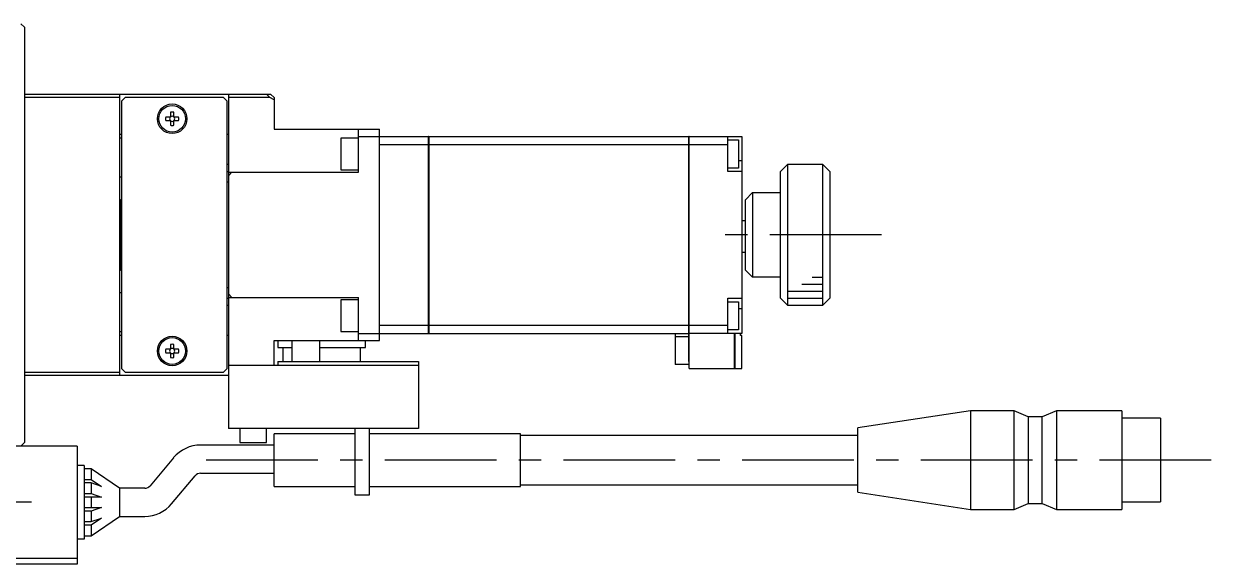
# Model space of a CAD drawing. Extents: x 0 to 790, y -8 to 458.
# Drawn here: x 621.2 to 790.1, y 281.2 to 358 of the extents above; entities that cross this region are included whole.
import ezdxf

# ---------------------------------------------------------------- set-up
doc = ezdxf.new("R2010")
doc.units = 0
doc.header["$LTSCALE"] = 0.5
doc.linetypes.add('CENTER', pattern=[50.8, 31.75, -6.35, 6.35, -6.35])
for name, color, linetype in [('MSM_CENTER', 1, 'CENTER'), ('MSM_CONTINUOUS', 7, 'CONTINUOUS'), ('MSM_NARROW', 5, 'CONTINUOUS')]:
    doc.layers.add(name, color=color, linetype=linetype)

msp = doc.modelspace()

# ---------------------------------------------------------------- linework, layer by layer
at = {"layer": 'MSM_CENTER'}
for p, q in [((743.19, 328), (718.72, 328)), ((790.05, 296), (644.87, 296)), ((622.33, 290), (616.33, 290))]:
    msp.add_line(p, q, dxfattribs=at)
at = {"layer": 'MSM_CONTINUOUS'}
for p, q in [((621.33, 357.5), (620.83, 358)), ((621.33, 357.5), (621.33, 298.5)), ((621.33, 348), (656.33, 348)), ((634.83, 348), (634.83, 308)), ((650.33, 348), (650.33, 300.5)), ((656.22, 347.5), (655.72, 348)), ((656.33, 348), (656.83, 347.5)), ((634.83, 347.5), (621.33, 347.5)), ((635.63, 347.5), (635.13, 347)), ((635.13, 347), (635.13, 309)), ((649.63, 347.5), (635.63, 347.5)), ((650.13, 347), (649.63, 347.5)), ((650.13, 309), (650.13, 347)), ((656.22, 347.5), (650.33, 347.5)), ((656.83, 347.19), (656.22, 347.5)), ((656.83, 347.5), (656.83, 343)), ((642.09, 344.74), (641.41, 344.74)), ((642.09, 345.42), (642.09, 344.74)), ((642.57, 344.74), (642.57, 345.42)), ((643.25, 344.74), (642.57, 344.74)), ((641.41, 344.26), (642.09, 344.26)), ((642.09, 344.26), (642.09, 343.58)), ((642.57, 343.58), (642.57, 344.26)), ((642.57, 344.26), (643.25, 344.26)), ((656.83, 343), (671.83, 343)), ((668.83, 336.9), (668.83, 343)), ((671.83, 313), (671.83, 343)), ((635.13, 342.25), (634.83, 342.25)), ((635.13, 341.75), (634.83, 341.75)), ((650.33, 342.25), (650.13, 342.25)), ((666.33, 341.75), (666.33, 337.25)), ((668.83, 341.75), (666.33, 341.75)), ((668.83, 342), (678.78, 342)), ((678.78, 314), (678.78, 342)), ((678.83, 341.99), (678.78, 341.99)), ((678.83, 342), (715.78, 342)), ((678.83, 342), (678.83, 314)), ((715.78, 310), (715.78, 342)), ((715.83, 341.99), (715.78, 341.99)), ((715.83, 309), (715.83, 342)), ((715.83, 342), (723.33, 342)), ((721.33, 337), (721.33, 342)), ((721.33, 341.5), (722.83, 341.5)), ((722.83, 341.5), (722.83, 337.5)), ((723.33, 342), (723.33, 314)), ((671.83, 340.85), (678.78, 340.85)), ((678.83, 340.84), (678.78, 340.84)), ((678.83, 340.85), (715.78, 340.85)), ((715.83, 340.84), (715.78, 340.84)), ((715.83, 340.85), (721.33, 340.85)), ((650.33, 338), (650.13, 338)), ((723.33, 338.5), (722.83, 338.5)), ((729.83, 338), (728.83, 337)), ((729.83, 338), (729.83, 318)), ((734.83, 338), (729.83, 338)), ((734.83, 318), (734.83, 338)), ((735.83, 337), (734.83, 338)), ((634.83, 336.25), (635.13, 336.25)), ((650.13, 337), (650.33, 337)), ((650.33, 336.4), (650.83, 336.9)), ((650.33, 336.9), (668.83, 336.9)), ((666.33, 337.25), (668.83, 337.25)), ((722.83, 337.5), (721.33, 337.5)), ((723.33, 337), (721.33, 337)), ((728.83, 319), (728.83, 337)), ((735.83, 337), (735.83, 319)), ((650.33, 335.5), (650.13, 335.5)), ((635.03, 333), (634.83, 332.8)), ((635.03, 333), (635.03, 323)), ((635.13, 333), (635.03, 333)), ((724.83, 334), (723.83, 333)), ((723.83, 323), (723.83, 333)), ((724.83, 334), (728.83, 334)), ((724.83, 334), (724.83, 322)), ((723.83, 330), (723.33, 330)), ((723.83, 325.5), (723.33, 325.5)), ((634.83, 323.2), (635.03, 323)), ((635.03, 323), (635.13, 323)), ((723.83, 323), (724.83, 322)), ((728.83, 322), (724.83, 322)), ((635.13, 319.75), (634.83, 319.75)), ((650.13, 320.5), (650.33, 320.5)), ((650.83, 319.1), (650.33, 319.6)), ((650.33, 319.1), (668.83, 319.1)), ((668.83, 313), (668.83, 319.1)), ((650.13, 319), (650.33, 319)), ((650.13, 318), (650.33, 318)), ((666.33, 318.75), (666.33, 314.25)), ((668.83, 318.75), (666.33, 318.75)), ((721.33, 319), (723.33, 319)), ((721.33, 314), (721.33, 319)), ((721.33, 318.5), (722.83, 318.5)), ((722.83, 318.5), (722.83, 314.5)), ((723.33, 317.5), (722.83, 317.5)), ((728.83, 319), (729.83, 318)), ((729.83, 318), (734.83, 318)), ((734.83, 318), (735.83, 319)), ((634.83, 314.25), (635.13, 314.25)), ((666.33, 314.25), (668.83, 314.25)), ((671.83, 315.15), (678.78, 315.15)), ((678.83, 315.16), (678.78, 315.16)), ((678.83, 314.01), (678.78, 314.01)), ((678.83, 315.15), (715.78, 315.15)), ((715.83, 315.16), (715.78, 315.16)), ((715.83, 314.01), (715.78, 314.01)), ((715.83, 315.15), (721.33, 315.15)), ((722.83, 314.5), (721.33, 314.5)), ((634.83, 313.75), (635.13, 313.75)), ((642.09, 312.42), (642.09, 311.74)), ((642.57, 311.74), (642.57, 312.42)), ((650.13, 313.75), (650.33, 313.75)), ((656.83, 309.5), (656.83, 313)), ((656.83, 313), (671.83, 313)), ((657.33, 313), (657.33, 312)), ((659.33, 313), (659.33, 310)), ((663.33, 310), (663.33, 313)), ((668.83, 314), (678.78, 314)), ((669.83, 312), (669.83, 313)), ((678.83, 314), (715.78, 314)), ((713.83, 314), (713.83, 309.6)), ((715.78, 313.5), (713.83, 313.5)), ((723.33, 314), (715.83, 314)), ((722.28, 309), (722.28, 314)), ((722.33, 314), (722.33, 309)), ((723.13, 313.7), (723.13, 314)), ((723.33, 313.7), (723.13, 313.7)), ((723.33, 309), (723.33, 313.7)), ((642.09, 311.74), (641.41, 311.74)), ((641.41, 311.26), (642.09, 311.26)), ((642.09, 311.26), (642.09, 310.58)), ((643.25, 311.74), (642.57, 311.74)), ((642.57, 310.58), (642.57, 311.26)), ((642.57, 311.26), (643.25, 311.26)), ((657.33, 312), (659.33, 312)), ((658.08, 312), (658.08, 310)), ((663.33, 312), (669.83, 312)), ((669.08, 312), (669.08, 310)), ((635.13, 309), (635.63, 308.5)), ((649.63, 308.5), (650.13, 309)), ((650.33, 309.5), (677.33, 309.5)), ((657.33, 310), (677.33, 310)), ((657.33, 310), (657.33, 309.5)), ((677.33, 310), (677.33, 300.5)), ((715.83, 309.6), (713.83, 309.6)), ((715.83, 310), (715.78, 310)), ((715.83, 309), (722.28, 309)), ((722.33, 309.05), (722.28, 309.05)), ((722.33, 309), (723.33, 309)), ((621.33, 308.5), (634.83, 308.5)), ((650.33, 308), (621.33, 308)), ((635.63, 308.5), (649.63, 308.5)), ((755.83, 303), (739.83, 300.57)), ((762.03, 303), (755.83, 303)), ((755.83, 303), (755.83, 289)), ((764.03, 302.15), (762.03, 303)), ((762.03, 289), (762.03, 303)), ((768.03, 303), (766.03, 302.15)), ((777.33, 303), (768.03, 303)), ((768.03, 303), (768.03, 289)), ((777.33, 303), (777.33, 289)), ((677.33, 300.5), (650.33, 300.5)), ((651.93, 300.5), (651.93, 298.5)), ((655.73, 298.5), (655.73, 300.5)), ((668.33, 291), (668.33, 300.5)), ((670.33, 300.5), (670.33, 291)), ((739.83, 291.43), (739.83, 300.57)), ((766.03, 302.15), (764.03, 302.15)), ((764.03, 302.15), (764.03, 289.85)), ((766.03, 289.85), (766.03, 302.15)), ((782.83, 301.95), (777.33, 301.95)), ((782.83, 301.95), (782.83, 290.05)), ((656.83, 292.25), (656.83, 299.75)), ((668.33, 299.75), (656.83, 299.75)), ((691.83, 299.75), (670.33, 299.75)), ((691.83, 292.25), (691.83, 299.75)), ((739.83, 299.5), (691.83, 299.5)), ((628.83, 298), (495.83, 298)), ((620.83, 298), (621.33, 298.5)), ((628.83, 298), (628.83, 281.2)), ((656.83, 298.13), (646.37, 298.13)), ((651.93, 298.5), (655.73, 298.5)), ((642.54, 296.34), (639.2, 292.36)), ((629.83, 295.25), (628.83, 295.25)), ((629.83, 295.25), (629.83, 284.75)), ((630.83, 294.75), (629.83, 294.75)), ((634.83, 292), (630.83, 294.75)), ((630.83, 294.75), (630.83, 293.25)), ((642.26, 289.79), (645.61, 293.77)), ((646.37, 294.13), (656.83, 294.13)), ((629.83, 293.25), (630.83, 293.25)), ((630.83, 292.75), (629.83, 292.75)), ((630.83, 293.25), (632.29, 292.25)), ((632.29, 292.25), (630.83, 292.75)), ((630.83, 292.75), (630.83, 291.25)), ((656.83, 292.25), (668.33, 292.25)), ((670.33, 292.25), (691.83, 292.25)), ((691.83, 292.5), (739.83, 292.5)), ((629.83, 291.25), (630.83, 291.25)), ((632.29, 290.75), (629.83, 290.75)), ((630.83, 291.25), (632.29, 290.75)), ((630.83, 290.75), (630.83, 289.25)), ((634.83, 292), (634.83, 288)), ((638.43, 292), (634.83, 292)), ((670.33, 291), (668.33, 291)), ((739.83, 291.43), (755.83, 289)), ((629.83, 289.25), (632.29, 289.25)), ((630.83, 288.75), (629.83, 288.75)), ((632.29, 289.25), (630.83, 288.75)), ((630.83, 288.75), (630.83, 287.25)), ((755.83, 289), (762.03, 289)), ((762.03, 289), (764.03, 289.85)), ((764.03, 289.85), (766.03, 289.85)), ((766.03, 289.85), (768.03, 289)), ((768.03, 289), (777.33, 289)), ((777.33, 290.05), (782.83, 290.05)), ((629.83, 287.25), (630.83, 287.25)), ((630.83, 285.25), (634.83, 288)), ((632.29, 287.75), (630.83, 286.75)), ((630.83, 287.25), (632.29, 287.75)), ((634.83, 288), (638.43, 288)), ((630.83, 286.75), (629.83, 286.75)), ((630.83, 286.75), (630.83, 285.25)), ((629.83, 284.75), (628.83, 284.75)), ((629.83, 285.25), (630.83, 285.25)), ((628.83, 282), (495.83, 282)), ((628.83, 281.2), (495.83, 281.2))]:
    msp.add_line(p, q, dxfattribs=at)
for centre, radius in [((642.33, 344.5), 2.1), ((642.33, 344.5), 1.9), ((642.33, 311.5), 2.1), ((642.33, 311.5), 1.9)]:
    msp.add_circle(centre, radius, dxfattribs=at)
for centre, radius, start, end in [((642.33, 344.5), 0.95, 165.3667, 194.6333), ((642.33, 344.5), 0.365, 138.8496, 221.1504), ((642.33, 344.5), 0.95, 75.3667, 104.6333), ((642.33, 344.5), 0.365, 48.8496, 131.1504), ((642.33, 344.5), 0.365, 318.8496, 41.1504), ((642.33, 344.5), 0.95, 345.3667, 14.6333), ((642.33, 344.5), 0.365, 228.8496, 311.1504), ((642.33, 344.5), 0.95, 255.3667, 284.6333), ((642.33, 311.5), 0.95, 75.3667, 104.6333), ((642.33, 311.5), 0.95, 165.3667, 194.6333), ((642.33, 311.5), 0.365, 138.8496, 221.1504), ((642.33, 311.5), 0.365, 48.8496, 131.1504), ((642.33, 311.5), 0.365, 228.8496, 311.1504), ((642.33, 311.5), 0.365, 318.8496, 41.1504), ((642.33, 311.5), 0.95, 345.3667, 14.6333), ((642.33, 311.5), 0.95, 255.3667, 284.6333), ((646.37, 293.13), 5, 90, 140), ((646.37, 293.13), 1, 90, 140), ((638.43, 293), 1, 270, 320), ((638.43, 293), 5, 270, 320)]:
    msp.add_arc(centre, radius, start, end, dxfattribs=at)
at = {"layer": 'MSM_NARROW'}
for p, q in [((731.83, 321), (734.83, 321)), ((733.33, 322), (734.83, 322)), ((729.83, 320), (734.83, 320)), ((729.83, 319), (734.83, 319))]:
    msp.add_line(p, q, dxfattribs=at)

doc.saveas('drawing.dxf')
